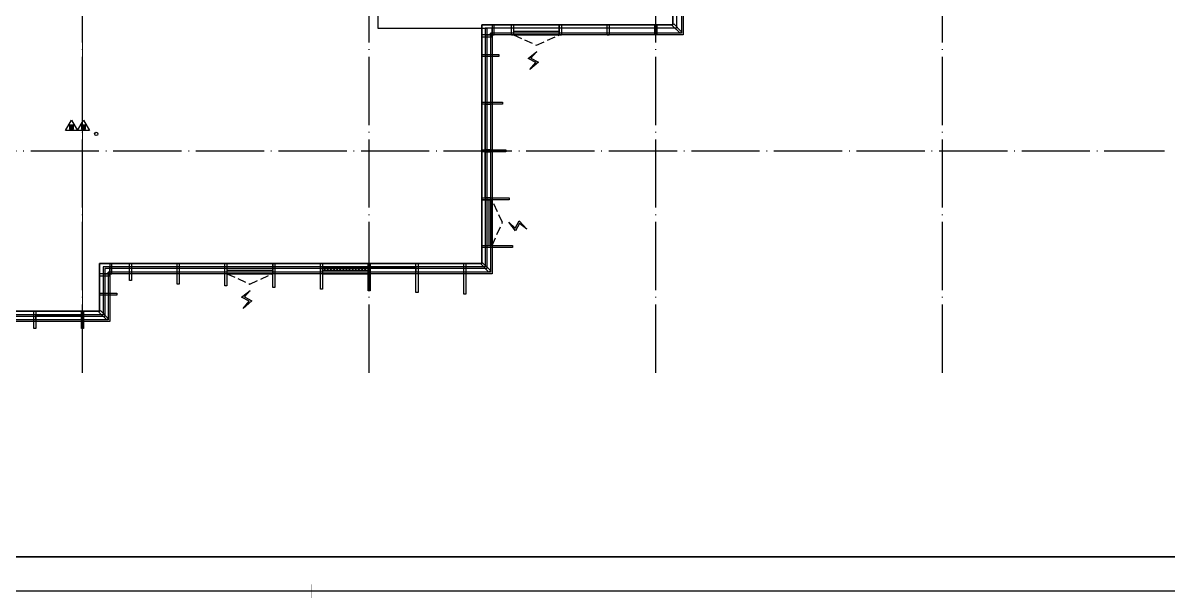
# Model space of a CAD drawing. Extents: x -292644 to 263613, y -713695 to 491457.
# Drawn here: x 15051 to 48609, y 105900 to 122553 of the extents above; entities that cross this region are included whole.
import ezdxf
from ezdxf.xclip import XClip

# ---------------------------------------------------------------- set-up
doc = ezdxf.new("R2010")
doc.units = 0
doc.header["$LTSCALE"] = 1000
doc.header["$MEASUREMENT"] = 0
for name, pattern in [('10#楼幕墙$0$DASH', [0.35, 0.25, -0.1]), ('104-10 轴网$0$DOTE', [2.4200000000000004, 2, -0.2, 0.02, -0.2]), ('X-104 8#10#平面_t3$0$109-34 轴网$0$L1$0$$AUDIT_BAD_LTYPE1', [0]), ('X-104 8#10#平面_t3$0$DASH', [0.35, 0.25, -0.1])]:
    doc.linetypes.add(name, pattern=pattern)
doc.layers.get('0').update_dxf_attribs({"linetype": 'CONTINUOUS'})
doc.layers.get('Defpoints').update_dxf_attribs({"linetype": 'CONTINUOUS'})
for name, color, linetype in [('10#楼幕墙$0$04-电动窗', 1, 'CONTINUOUS'), ('10#楼幕墙$0$A-C_玻璃幕墙', 140, 'CONTINUOUS'), ('10#楼幕墙$0$A-SUR_看线', 231, 'CONTINUOUS'), ('10#楼幕墙$0$A-TECH_结构', 21, 'CONTINUOUS'), ('104-10 轴网$0$A_AXIS-轴线', 36, '104-10 轴网$0$DOTE'), ('X-104 8#10#平面_t3$0$A-O_分水线', 127, 'CONTINUOUS'), ('X-104 8#10#平面_t3$0$A-SUR_看线', 231, 'CONTINUOUS'), ('X-104 8#10#平面_t3$0$A-TECH_结构', 21, 'CONTINUOUS'), ('X-104 8#10#平面_t3$0$水-消火栓', 41, 'CONTINUOUS')]:
    doc.layers.add(name, color=color, linetype=linetype)
doc.layers.add('X-104 8#10#平面_t3$0$000套内', color=226, linetype='CONTINUOUS', lineweight=30, plot=False)
doc.layers.get('X-104 8#10#平面_t3$0$A-O_分水线').off()

# ---------------------------------------------------------------- blocks, each defined once
blk = doc.blocks.new('图框-A1')
for points, const_width in [([(5.684341886080801e-13, 0), (841.0000000000002, 0), (841.0000000000002, 594), (5.684341886080801e-13, 594)], 0.05), ([(765.9999999999966, 584), (25.00000000000045, 584), (25.00000000000045, 10), (766.0000000000002, 10)], 0.5)]:
    blk.add_lwpolyline(points, close=True, dxfattribs=dict(const_width=const_width))
at = {"const_width": 0.05}
for points in [[(420.5000000000005, 594), (420.5000000000005, 592)], [(420.5000000000005, 0), (420.5000000000005, 2)]]:
    blk.add_lwpolyline(points, dxfattribs=at)
blk = doc.blocks.new('104-10 轴网')
at = {"layer": '104-10 轴网$0$A_AXIS-轴线', "linetype": '104-10 轴网$0$DOTE'}
for p, q in [((16799.99999999992, -6500.000000000015), (16800.00000000021, 40100.00000000004)), ((25199.99999999992, -6500.000000000015), (25200.00000000021, 40100.00000000004)), ((33599.99999999995, -6500.000000000015), (33600.00000000021, 40100.00000000004)), ((41999.99999999995, -6500.000000000015), (42000.00000000021, 40100.00000000004)), ((-6500.000000000022, -1.477928890381008e-11), (48500.00000000018, 4.342837200965732e-11))]:
    blk.add_line(p, q, dxfattribs=at)
at = {"layer": 'Defpoints'}
blk.add_lwpolyline([(-16049.99999999992, 45500.00000000001), (58050.00000000011, 45499.99999999999), (58050.00000000011, -11900.00000000001), (-16049.99999999998, -11899.99999999996)], close=True, dxfattribs=at)
blk = doc.blocks.new('X-104 8#10#平面_t3$0$rhyseuyi')
at = {"layer": 'X-104 8#10#平面_t3$0$A-TECH_结构', "linetype": 'X-104 8#10#平面_t3$0$109-34 轴网$0$L1$0$$AUDIT_BAD_LTYPE1'}
blk.add_lwpolyline([(-500, 123899.9999845643), (-500, 114100.0000000001), (17300, 114100.0000000001), (17300, 115500.0000000001), (28500, 115500.0000000001), (28500, 122500.0000000001), (34100, 122500.0000000001), (34100, 123900.0000000001), (45299.99999999999, 123900.0000000001), (45299.99999999999, 135100.0000000001), (46699.99999999999, 135100.0000000001), (46699.99999999999, 155700.0000000001), (33100, 155700.0000000001), (33100, 152900.0000000001), (21900, 152900.0000000001), (21900, 140300.0000000001), (14900.00000000029, 140300.0000000001), (14900.00000000419, 136099.9999860433), (8900.000000004307, 136099.9999860433), (8900.000000000407, 138900.0000000001), (-3300, 138900.0000000001), (-3300, 123899.9999985063)], close=True, dxfattribs=at)
blk = doc.blocks.new('10#楼幕墙$0$$WINLIB2D$00000039')
at = {"color": 0}
for points in [[(-0.4999999999983409, 0.5000000000445652), (-0.4999999999999964, -0.4999999999999716)], [(0.5000000000016591, 0.4999999999536158), (-0.4999999999983409, 0.5000000000445652)], [(0.4999999999983338, -0.5000000000463842), (0.4999999999999609, 0.4999999999999432)], [(-0.499999999999428, 0.1666666667124446), (0.500000000000572, 0.1666666666205998)], [(-0.4518745131427302, -0.1666666666260284), (-0.5000000000072298, 0.08358586507802102)], [(-0.3838834764901549, -0.166666666632409), (-0.4479860405916831, 0.1666666667079113)], [(-0.3158924398378069, -0.166666666637866), (-0.3799950039392748, 0.1666666667006353)], [(-0.2479014031851996, -0.166666666645142), (-0.3120039672867243, 0.1666666666951784)], [(-0.1799103665328481, -0.1666666666505989), (-0.2440129306343159, 0.1666666666887977)], [(-0.1119193298802692, -0.1666666666569512), (-0.1760218939817904, 0.1666666666824455)], [(-0.04392829322788927, -0.1666666666633319), (-0.1080308573293216, 0.1666666666760648)], [(0.02406274342471804, -0.1666666666696841), (-0.04003982067680312, 0.1666666666697125)], [(0.09205378007703402, -0.1666666666751411), (0.02795121597557682, 0.1666666666642556)], [(0.1600448167296129, -0.1666666666815217), (0.0959422526280953, 0.1666666666578749)], [(0.2280358533819644, -0.166666666687874), (0.163933289280525, 0.1666666666505989)], [(0.2960268900345753, -0.1666666666942547), (0.231924325933047, 0.1666666666460657)], [(0.3640179266869801, -0.1666666667006069), (0.2999153625854838, 0.166666666639685)], [(0.4320089633395341, -0.1666666667060639), (0.3679063992380058, 0.166666666632409)], [(0.4999999999916831, -0.1666666667115209), (0.4358974358904746, 0.1666666666260568)], [(-0.500000000000572, -0.1666666666214951), (0.499999999999428, -0.1666666667124446)], [(0.4999999999983338, -0.5000000000463842), (-0.5000000000016662, -0.4999999999554348)]]:
    blk.add_lwpolyline(points, dxfattribs=at)
blk = doc.blocks.new('10#楼幕墙$0$$TCHSYS$WIN2D')
for p, q in [((-0.5, 0.5), (0.5, 0.5)), ((-0.5, 0.5), (-0.4999999999999999, -0.5)), ((0.5, 0.5), (0.4999999999999998, -0.5)), ((0.5, 0.1666666666666666), (-0.5, 0.1666666666666666)), ((0.5, -0.1666666666666667), (-0.5, -0.1666666666666667)), ((-0.4999999999999999, -0.5), (0.5, -0.5))]:
    blk.add_line(p, q)
blk = doc.blocks.new('10#楼幕墙$0$开启扇')
at = {"layer": '10#楼幕墙$0$04-电动窗'}
h = blk.add_hatch(color=1, dxfattribs=at)
h.dxf.hatch_style = 1
h.paths.add_polyline_path([(680.5562354524154, 539.9632903847669), (509.7987490945379, 728.6290481947071), (726.3024437201093, 845.9672921814199), (478.2154791858056, 1065.595502953947), (646.9190324007068, 855.8806169162563), (430.4153377751354, 738.5423729295435)])
at = {"linetype": '10#楼幕墙$0$DASH'}
blk.add_lwpolyline([(0, 49.99999999714782), (670, 349.9999999971478), (1340, 49.99999999714782)], dxfattribs=at)
at = {"layer": '10#楼幕墙$0$04-电动窗', "color": 1}
blk.add_lwpolyline([(680.5562354524154, 539.9632903847669), (509.7987490945379, 728.6290481947071), (726.3024437201093, 845.9672921814199), (478.2154791858056, 1065.595502953947), (646.9190324007068, 855.8806169162563), (430.4153377751354, 738.5423729295435), (680.5562354524154, 539.9632903847669)], close=True, dxfattribs=at)
at = {"xscale": -1340, "yscale": 300, "zscale": 1340, "rotation": 180}
blk.add_blockref('10#楼幕墙$0$$TCHSYS$WIN2D', (670, -100), dxfattribs=at)
blk = doc.blocks.new('10#楼幕墙$0$A$C13E80662')
for points in [[(150.0005130732898, 150.2641038001748), (150.0005130732898, 200.2641038001238), (0.0005130732897669077, 200.2641038001238), (0.0005130732897669077, 0.2641038001238485), (150.0005130732898, 0.2641038001238485)], [(150.0005130732898, 0.2641038001747802), (200.0005130733043, 0.2641038001747802), (200.0005130733043, 150.2641038001748), (150.0005130732898, 150.2641038001748)]]:
    blk.add_lwpolyline(points)
blk = doc.blocks.new('10#楼幕墙$0$ii')
blk.add_lwpolyline([(-1339.999257087533, -5.379672802519053e-05), (0.0007429124671034515, -5.379672802519053e-05), (0.0007429124671034515, -150.000053796728), (-1339.999257087533, -150.000053796728)], close=True)
blk = doc.blocks.new('10#楼幕墙')
at = {"layer": '10#楼幕墙$0$A-C_玻璃幕墙'}
for points in [[(45600.00000000006, 134800), (45600.00000000006, 123600), (34400.00000000006, 123600), (34400.00000000006, 122200), (28800.00000000006, 122200), (28800.00000000006, 115200), (17600.00000000006, 115200), (17600.00000000006, 113800), (-799.9999999999418, 113800), (-799.9999999999418, 123600), (-3599.999999999942, 123600), (-3599.999999999942, 139200), (9200.000000000058, 139200), (9200.000000000058, 136400), (14600.00000000006, 136400), (14600.00000000006, 140600), (21600.00000000006, 140600), (21600.00000000006, 153200), (32800.00000000006, 153200), (32800.00000000006, 156000), (47000.00000000006, 156000), (47000.00000000006, 134800)], [(45550.00000000006, 134850), (45550.00000000006, 123650), (34350.00000000006, 123650), (34350.00000000006, 122250), (28750.00000000006, 122250), (28750.00000000006, 115250), (17550.00000000006, 115250), (17550.00000000006, 113850), (-749.9999999999418, 113850), (-749.9999999999418, 123650), (-3549.999999999942, 123650), (-3549.999999999942, 139150), (9150.000000000058, 139150), (9150.000000000058, 136350), (14650.00000000006, 136350), (14650.00000000006, 140550), (21650.00000000006, 140550), (21650.00000000006, 153150), (32850.00000000006, 153150), (32850.00000000006, 155950), (46950.00000000006, 155950), (46950.00000000006, 134850)], [(45400.00000000006, 135000), (45400.00000000006, 123800), (34200.00000000006, 123800), (34200.00000000006, 122400), (28600.00000000006, 122400), (28600.00000000006, 115400), (17400.00000000006, 115400), (17400.00000000006, 114000), (-599.9999999999418, 114000), (-599.9999999999418, 123800), (-3399.999999999942, 123800), (-3399.999999999942, 139000), (9000.000000000058, 139000), (9000.000000000058, 136200), (14800.00000000006, 136200), (14800.00000000006, 140400), (21800.00000000006, 140400), (21800.00000000006, 153000), (33000.00000000006, 153000), (33000.00000000006, 155800), (46800.00000000006, 155800), (46800.00000000006, 135000)], [(28800.00000000005, 122200), (28860.00000000008, 122200.0000000001), (28860.00000000005, 122500.0000000001), (28800.00000000005, 122500.0000000001)], [(29430.00000000425, 122199.9999860451), (29370.00000000425, 122199.9999860451), (29370.00000000425, 122499.9999860448), (29430.00000000425, 122499.9999860448)], [(30830.00000000425, 122199.999986045), (30770.00000000425, 122199.999986045), (30770.00000000425, 122499.9999860446), (30830.00000000425, 122499.9999860446)], [(32230.00000000425, 122199.999986045), (32170.00000000425, 122199.999986045), (32170.00000000425, 122499.9999860446), (32230.00000000425, 122499.9999860446)], [(33630.00000000425, 122199.999986045), (33570.00000000425, 122199.999986045), (33570.00000000425, 122499.9999860446), (33630.00000000425, 122499.9999860446)], [(34078.78679656447, 122478.7867965644), (34121.21320343571, 122521.2132034356), (34350.00000000006, 122292.4264068713), (34307.57359312888, 122250.0000000001)], [(28800.00000000008, 122140), (28800.00000000005, 122200), (28500.00000000005, 122200), (28500.00000000005, 122140)], [(29000.00000000175, 121629.9999860424), (29000.00000000175, 121569.9999860424), (28500.00000000437, 121569.9999860434), (28500.00000000437, 121629.9999860434)], [(29100.00000000175, 120229.9999860424), (29100.00000000175, 120169.9999860424), (28500.00000000437, 120169.9999860434), (28500.00000000437, 120229.9999860434)], [(29200.00000000169, 118830.0000000001), (29200.00000000169, 118770.0000000001), (28500.00000000437, 118769.9999860434), (28500.00000000437, 118829.9999860434)], [(29300.00000000169, 117429.9999860424), (29300.00000000169, 117369.9999860424), (28500.00000000437, 117369.9999860434), (28500.00000000437, 117429.9999860434)], [(29400.00000000169, 116029.9999860424), (29400.00000000169, 115969.9999860424), (28500.00000000437, 115969.9999860434), (28500.00000000437, 116029.9999860434)], [(17600.00000000005, 115200), (17660.00000000008, 115200.0000000001), (17660.00000000005, 115500.0000000001), (17600.00000000005, 115500.0000000001)], [(18230.00000000419, 114999.9999860422), (18170.00000000419, 114999.9999860422), (18170.00000000419, 115499.9999860426), (18230.00000000419, 115499.9999860426)], [(19630.00000000419, 114899.9999860422), (19570.00000000419, 114899.9999860422), (19570.00000000419, 115499.9999860426), (19630.00000000419, 115499.9999860426)], [(21030.00000000419, 114849.999986044), (20970.00000000419, 114849.999986044), (20970.00000000419, 115499.9999860426), (21030.00000000419, 115499.9999860426)], [(22430.00000000279, 114799.9999860421), (22370.00000000279, 114799.9999860421), (22370.00000000419, 115499.9999860426), (22430.00000000419, 115499.9999860426)], [(23830.00000000419, 114749.9999860421), (23770.00000000419, 114749.9999860421), (23770.00000000419, 115499.9999860426), (23830.00000000419, 115499.9999860426)], [(25230.00000000006, 114699.9999860421), (25170.00000000006, 114699.9999860421), (25170.00000000419, 115499.9999860426), (25230.00000000419, 115499.9999860426)], [(26630.00000000419, 114649.9999860421), (26570.00000000419, 114649.9999860421), (26570.00000000419, 115499.9999860426), (26630.00000000419, 115499.9999860426)], [(28030.00000000285, 114599.9999860421), (27970.00000000285, 114599.9999860421), (27970.00000000419, 115499.9999860426), (28030.00000000419, 115499.9999860426)], [(28478.78679656447, 115478.7867965644), (28521.21320343571, 115521.2132034356), (28750.00000000006, 115292.4264068713), (28707.57359312888, 115250.0000000001)], [(17600.00000000008, 115140), (17600.00000000005, 115200), (17300.00000000005, 115200), (17300.00000000005, 115140)], [(17800.00000000076, 114629.9999860434), (17800.00000000076, 114569.9999860434), (17300.00000000431, 114569.9999860434), (17300.00000000431, 114629.9999860434)], [(15430.00000000419, 113599.9999860434), (15370.00000000419, 113599.9999860434), (15370.00000000419, 114099.9999860445), (15430.00000000419, 114099.9999860445)], [(16830.00000000419, 113599.9999860434), (16770.00000000419, 113599.9999860434), (16770.00000000419, 114099.9999860445), (16830.00000000419, 114099.9999860445)], [(17278.8685679023, 114078.8685818591), (17321.29497477354, 114121.2949887303), (17550.08177133795, 113892.5081921658), (17507.65536446677, 113850.0817852947)]]:
    blk.add_lwpolyline(points, close=True, dxfattribs=at)
at = {"layer": '10#楼幕墙$0$A-SUR_看线'}
for p, q in [((29370.00000000425, 122199.9999860447), (29430.00000000425, 122199.9999860447)), ((30770.00000000425, 122199.9999860446), (30830.00000000425, 122199.9999860446)), ((32170.00000000425, 122199.9999860446), (32230.00000000425, 122199.9999860446))]:
    blk.add_line(p, q, dxfattribs=at)
at = {"layer": '10#楼幕墙$0$A-TECH_结构'}
blk.add_lwpolyline([(45300.00000000006, 135100), (45300.00000000006, 123900), (34100.00000000006, 123900), (34100.00000000006, 122500), (28500.00000000006, 122500), (28500.00000000006, 115500), (17300.00000000006, 115500), (17300.00000000006, 114100), (-499.9999999999418, 114100), (-499.9999999999418, 123900), (-3299.999999999942, 123900), (-3299.999999999942, 138900), (8900.000000000058, 138900), (8900.000000000058, 136100), (14900.00000000006, 136100), (14900.00000000006, 140300), (21900.00000000006, 140300), (21900.00000000006, 152900), (33100.00000000006, 152900), (33100.00000000006, 155700), (46700.00000000006, 155700), (46700.00000000006, 135100)], close=True, dxfattribs=at)
at = {"layer": '10#楼幕墙$0$A-C_玻璃幕墙', "xscale": -1}
for p, rotation in [((29430.00000000413, 122249.9999860433), 180), ((28750.00000000215, 116029.9999860435), 270), ((21030.00000000419, 115249.9999860426), 180)]:
    blk.add_blockref('10#楼幕墙$0$开启扇', p, dxfattribs=dict(at, rotation=rotation))
at = {"layer": '10#楼幕墙$0$A-C_玻璃幕墙'}
for name, p, rotation in [('10#楼幕墙$0$A$C13E80662', (28599.73589619993, 122400.0005130733), 270), ('10#楼幕墙$0$ii', (28750.00000000652, 118829.9999860434), 270), ('10#楼幕墙$0$ii', (28750.0000538007, 117429.9999810586), 270), ('10#楼幕墙$0$A$C13E80662', (17399.73589619993, 115400.0005130733), 270), ('10#楼幕墙$0$ii', (23830.00000000413, 115249.9999860433), 180), ('10#楼幕墙$0$ii', (25230.00000000413, 115249.9999860433), 180), ('10#楼幕墙$0$ii', (15430.00000000413, 113849.9999860434), 180)]:
    blk.add_blockref(name, p, dxfattribs=dict(at, rotation=rotation))
at = {"layer": 'Defpoints', "color": 2, "xscale": 1340, "yscale": 300, "zscale": -1340, "rotation": 180}
blk.add_blockref('10#楼幕墙$0$$WINLIB2D$00000039', (24500.00000000425, 115349.9999860433), dxfattribs=at)
blk = doc.blocks.new('X-104 8#10#平面_t3$0$$TWTSYS$00000546')
h = blk.add_hatch()
h.set_pattern_fill('ANSI31', color=256, scale=200, style=0)
h.set_pattern_definition([(45, (-38543.80223862439, -6670.830405693208), (-17.67766952966369, 17.67766952966369), [])])
h.paths.add_polyline_path([(-64.92232553117356, 173.7449990885525), (64.922325531159, 173.7449990885525), (64.922325531159, 43.90034802621994), (-64.92232553117356, 43.90034802621994)])
for points in [[(0, 343.6163707387423), (-198.3870041439732, 0), (198.3870041439732, 0)], [(-64.92232553117356, 173.7449990885525), (64.922325531159, 173.7449990885525), (64.922325531159, 43.90034802621994), (-64.92232553117356, 43.90034802621994)]]:
    blk.add_lwpolyline(points, close=True)
blk = doc.blocks.new('X-104 8#10#平面_t3$0$A$C46662BA1')
at = {"layer": 'X-104 8#10#平面_t3$0$水-消火栓'}
blk.add_circle((17199.99999999971, 119300), 50, dxfattribs=at)
at = {"layer": 'X-104 8#10#平面_t3$0$水-消火栓', "xscale": -0.88, "yscale": 0.88, "zscale": 0.88, "rotation": 359.9999999999999}
for p in [(16476.2583090589, 119400), (16825.41943635238, 119400)]:
    blk.add_blockref('X-104 8#10#平面_t3$0$$TWTSYS$00000546', p, dxfattribs=at)
blk = doc.blocks.new('X-104 8#10#平面_t3')
at = {"linetype": 'X-104 8#10#平面_t3$0$109-34 轴网$0$L1$0$$AUDIT_BAD_LTYPE1'}
blk.add_lwpolyline([(65550.00000000009, 165300.0000000001), (65550.00000000009, 105900.0000000001), (-18549.99999999994, 105900.0000000001), (-18549.99999999994, 165300.0000000001)], close=True, dxfattribs=at)
at = {"layer": 'X-104 8#10#平面_t3$0$000套内'}
blk.add_lwpolyline([(16900.00000000318, 127450.0000078792), (21549.99999999862, 127450.0000078792), (21549.99999999862, 126350.0000078792), (25450.00000001163, 126350.0000078792), (25450.00000001163, 122399.9999881446), (28650.00000000394, 122399.9999860433), (28650.00000000394, 115349.9999860433), (17450.00000000394, 115349.9999860433), (17450.00000000394, 113949.9999860433), (-649.9999999984029, 113949.9999860434), (-649.999999845717, 123749.9999860581), (-3449.999999841737, 123749.9999860581), (-3449.999999997479, 139049.9999860558), (9050.000000004053, 139049.9999860558), (9050.000000004053, 136249.9999860433), (14799.99999996942, 136249.9999860432), (14799.99999996942, 130349.999993934), (16900.00000000318, 130349.999993934), (16900.00000000318, 127450.0000078792)], dxfattribs=at)
at = {"layer": 'X-104 8#10#平面_t3$0$A-SUR_看线'}
for p, q in [((29370.00000000417, 122199.9999860447), (29430.00000000417, 122199.9999860447)), ((30770.00000000417, 122199.9999860446), (30830.00000000417, 122199.9999860446)), ((32170.00000000417, 122199.9999860446), (32230.00000000417, 122199.9999860446))]:
    blk.add_line(p, q, dxfattribs=at)
at = {"layer": 'X-104 8#10#平面_t3$0$A-SUR_看线', "linetype": 'X-104 8#10#平面_t3$0$DASH', "ltscale": 2, "const_width": 30}
blk.add_lwpolyline([(16800.00000000005, 126850.0000000001), (16800.00000000005, 114100)], dxfattribs=at)
at = {"linetype": 'X-104 8#10#平面_t3$0$109-34 轴网$0$L1$0$$AUDIT_BAD_LTYPE1'}
ref = blk.add_blockref('10#楼幕墙', (0, 0), dxfattribs=at)
XClip(ref).set_block_clipping_path([(-18549.99999999996, -12899.99999999999), (65550.00000000006, 343500.0000000001)])
at = {"xscale": 100, "yscale": 100, "zscale": 100}
for p in [(-18549.99999999994, 105900.0000000001), (-18550.00000000001, 46500.00000000006)]:
    blk.add_blockref('图框-A1', p, dxfattribs=at)
at = {"linetype": 'X-104 8#10#平面_t3$0$109-34 轴网$0$L1$0$$AUDIT_BAD_LTYPE1'}
ref = blk.add_blockref('104-10 轴网', (8.003553375601768e-11, 118800), dxfattribs=at)
XClip(ref).set_block_clipping_path([(-16049.99999999992, -11899.999999999898), (58049.99999999999, 45500.00000000009)])
at = {"layer": 'X-104 8#10#平面_t3$0$A-O_分水线', "linetype": 'X-104 8#10#平面_t3$0$109-34 轴网$0$L1$0$$AUDIT_BAD_LTYPE1'}
blk.add_blockref('X-104 8#10#平面_t3$0$A$C46662BA1', (0, -2.91038304567337e-11), dxfattribs=at)
at = {"layer": 'X-104 8#10#平面_t3$0$A-TECH_结构', "linetype": 'X-104 8#10#平面_t3$0$109-34 轴网$0$L1$0$$AUDIT_BAD_LTYPE1'}
blk.add_blockref('X-104 8#10#平面_t3$0$rhyseuyi', (5.820766091346741e-11, -1.164153218269348e-10), dxfattribs=at)

msp = doc.modelspace()

# ---------------------------------------------------------------- block references
msp.add_blockref('X-104 8#10#平面_t3', (0, 0))

doc.saveas('drawing.dxf')
